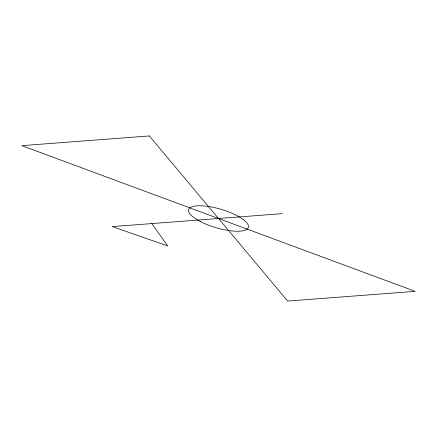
<?xml version="1.0" encoding="UTF-8"?>
<svg xmlns="http://www.w3.org/2000/svg" width="437" height="437" viewBox="0 0 437 437"><rect width="100%" height="100%" fill="white"/><g stroke="black" fill="none" stroke-linecap="round" stroke-linejoin="round"><path stroke-width="0.66" d="M282.242 213.649L112.26 226.59L167.715 245.949L151.792 223.58M149.334 135.94L21.85 145.647L415.15 291.353L287.666 301.06L149.334 135.94M200.217 221.444A31.147 9.521 16.6 0 0 248.211 227.77A31.147 9.521 16.6 0 0 207.067 206.286A31.147 9.521 16.6 0 0 200.217 221.444"/></g></svg>
